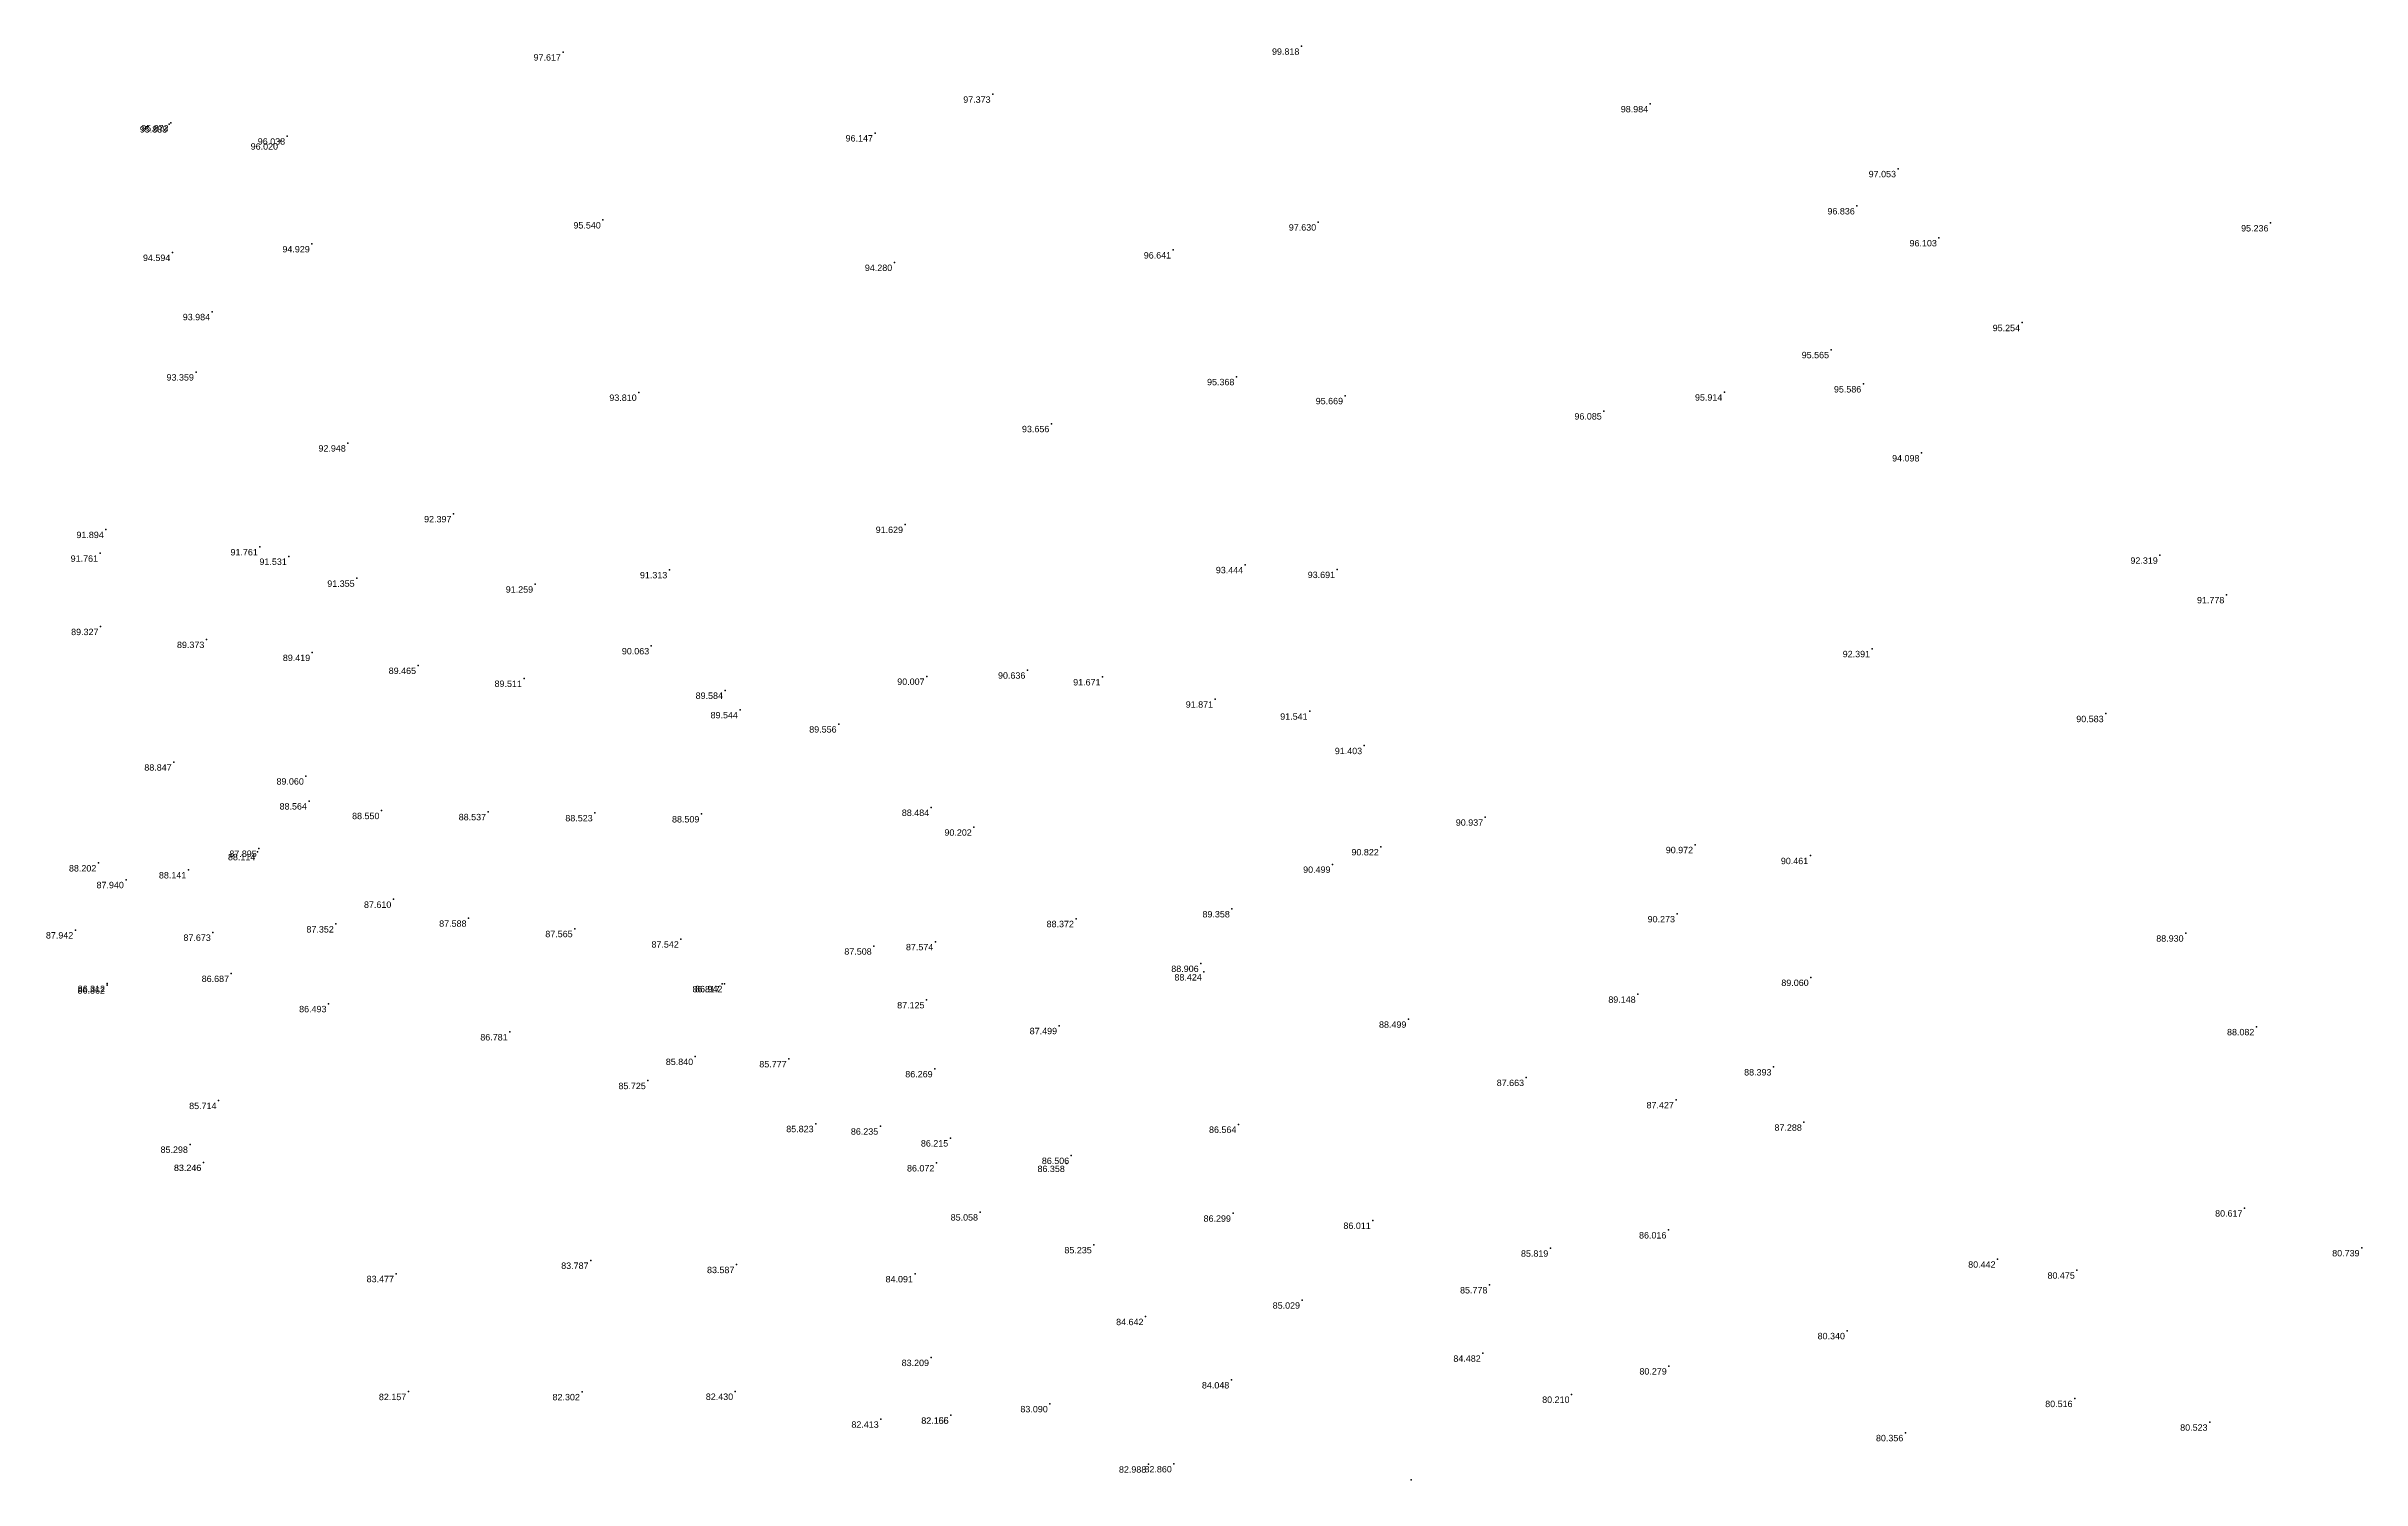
# Model space of a CAD drawing. Header units: millimetres. Extents: x 706139 to 707011, y 753722 to 954403.
# Drawn here: x 706509.2 to 706617.7, y 953809.9 to 953877.1 of the extents above; entities that cross this region are included whole.
import ezdxf
from ezdxf.enums import TextEntityAlignment as Align

# ---------------------------------------------------------------- set-up
doc = ezdxf.new("R2010")
doc.units = ezdxf.units.MM
doc.linetypes.add('SOLID_LINE', pattern=[0])
doc.layers.add('Height', color=7, linetype='Continuous')
doc.styles.get("Standard").update_dxf_attribs({"font": 'arial.ttf'})

msp = doc.modelspace()

# ---------------------------------------------------------------- linework, layer by layer
at = {"color": 0, "linetype": 'SOLID_LINE'}
for p in [(706568.0163, 953877.1473, 99.8182), (706568.0163, 953877.1473, 99.8182), (706533.3968, 953876.877, 97.6166), (706533.3968, 953876.877, 97.6166), (706553.5414, 953874.8965, 97.373), (706553.5414, 953874.8965, 97.373), (706584.3682, 953874.4485, 98.9835), (706514.9372, 953873.5015, 95.8878), (706514.9372, 953873.5015, 95.8878), (706515.0029, 953873.5507, 95.873), (706515.0029, 953873.5507, 95.873), (706520.4663, 953872.9352, 96.0378), (706520.4663, 953872.9352, 96.0378), (706548.0256, 953873.0797, 96.1468), (706548.0256, 953873.0797, 96.1468), (706520.1334, 953872.6989, 96.0204), (706520.1334, 953872.6989, 96.0204), (706595.9892, 953871.4042, 97.0529), (706594.0564, 953869.66, 96.8359), (706535.2662, 953869.0008, 95.5401), (706535.2662, 953869.0008, 95.5401), (706568.805, 953868.9029, 97.6302), (706568.805, 953868.9029, 97.6302), (706613.4505, 953868.862, 95.2358), (706515.0842, 953867.4777, 94.594), (706515.0842, 953867.4777, 94.594), (706521.6214, 953867.879, 94.9294), (706521.6214, 953867.879, 94.9294), (706562.0038, 953867.5931, 96.6405), (706562.0038, 953867.5931, 96.6405), (706597.9049, 953868.1613, 96.1026), (706548.9292, 953867.0091, 94.2797), (706548.9292, 953867.0091, 94.2797), (706516.9495, 953864.6981, 93.9837), (706516.9495, 953864.6981, 93.9837), (706601.8041, 953864.1847, 95.2537), (706516.1891, 953861.8683, 93.3589), (706516.1891, 953861.8683, 93.3589), (706592.8501, 953862.9155, 95.5647), (706536.949, 953860.9146, 93.8095), (706536.949, 953860.9146, 93.8095), (706564.9711, 953861.6486, 95.3682), (706564.9711, 953861.6486, 95.3682), (706587.8458, 953860.928, 95.9138), (706594.3601, 953861.3091, 95.5858), (706570.0653, 953860.7575, 95.6693), (706570.0653, 953860.7575, 95.6693), (706582.1942, 953860.0409, 96.0845), (706556.2934, 953859.4454, 93.656), (706556.2934, 953859.4454, 93.656), (706523.3107, 953858.5385, 92.9476), (706523.3107, 953858.5385, 92.9476), (706597.0875, 953858.0738, 94.0976), (706511.9645, 953854.48, 91.8935), (706511.9645, 953854.48, 91.8935), (706528.2638, 953855.2185, 92.397), (706528.2638, 953855.2185, 92.397), (706549.4359, 953854.7191, 91.6291), (706549.4359, 953854.7191, 91.6291), (706511.6949, 953853.3678, 91.7612), (706511.6949, 953853.3678, 91.7612), (706519.1876, 953853.6666, 91.7614), (706519.1876, 953853.6666, 91.7614), (706520.5458, 953853.2239, 91.5314), (706520.5458, 953853.2239, 91.5314), (706608.2613, 953853.2752, 92.3189), (706523.7258, 953852.194, 91.3547), (706523.7258, 953852.194, 91.3547), (706538.3832, 953852.5921, 91.313), (706538.3832, 953852.5921, 91.313), (706565.3823, 953852.8306, 93.4439), (706565.3823, 953852.8306, 93.4439), (706569.6915, 953852.6042, 93.6914), (706569.6915, 953852.6042, 93.6914), (706532.0933, 953851.9192, 91.2586), (706532.0933, 953851.9192, 91.2586), (706611.382, 953851.4192, 91.7785), (706511.716, 953849.929, 89.327), (706511.716, 953849.929, 89.327), (706516.679, 953849.322, 89.373), (706516.679, 953849.322, 89.373), (706537.5349, 953849.0264, 90.0633), (706537.5349, 953849.0264, 90.0633), (706594.7723, 953848.8912, 92.3907), (706521.642, 953848.714, 89.419), (706521.642, 953848.714, 89.419), (706526.605, 953848.106, 89.465), (706526.605, 953848.106, 89.465), (706555.1711, 953847.8845, 90.6356), (706555.1711, 953847.8845, 90.6356), (706531.568, 953847.499, 89.511), (706531.568, 953847.499, 89.511), (706540.9944, 953846.938, 89.5839), (706540.9944, 953846.938, 89.5839), (706550.4461, 953847.5951, 90.007), (706550.4461, 953847.5951, 90.007), (706558.6949, 953847.567, 91.6714), (706558.6949, 953847.567, 91.6714), (706541.6948, 953846.0265, 89.5436), (706541.6948, 953846.0265, 89.5436), (706563.9721, 953846.5234, 91.8711), (706563.9721, 953846.5234, 91.8711), (706568.4017, 953845.9612, 91.5413), (706568.4017, 953845.9612, 91.5413), (706605.7232, 953845.8461, 90.5827), (706546.3208, 953845.3568, 89.556), (706546.3208, 953845.3568, 89.556), (706515.1481, 953843.5727, 88.8473), (706515.1481, 953843.5727, 88.8473), (706570.9595, 953844.3457, 91.4027), (706570.9595, 953844.3457, 91.4027), (706521.3448, 953842.9175, 89.06), (706521.3448, 953842.9175, 89.06), (706521.488, 953841.7484, 88.5639), (706521.488, 953841.7484, 88.5639), (706524.888, 953841.297, 88.55), (706524.888, 953841.297, 88.55), (706529.887, 953841.245, 88.537), (706529.887, 953841.245, 88.537), (706550.6615, 953841.4476, 88.4844), (706550.6615, 953841.4476, 88.4844), (706534.887, 953841.194, 88.523), (706534.887, 953841.194, 88.523), (706539.887, 953841.142, 88.509), (706539.887, 953841.142, 88.509), (706552.6585, 953840.5203, 90.2023), (706552.6585, 953840.5203, 90.2023), (706576.6331, 953840.9891, 90.9366), (706576.6331, 953840.9891, 90.9366), (706519.0689, 953839.3685, 88.1142), (706519.0689, 953839.3685, 88.1142), (706519.1349, 953839.5261, 87.8953), (706519.1349, 953839.5261, 87.8953), (706571.7404, 953839.5972, 90.8223), (706571.7404, 953839.5972, 90.8223), (706586.4764, 953839.6995, 90.9723), (706586.4764, 953839.6995, 90.9723), (706591.8729, 953839.187, 90.4608), (706591.8729, 953839.187, 90.4608), (706511.6143, 953838.8424, 88.2023), (706511.6143, 953838.8424, 88.2023), (706512.9072, 953838.0579, 87.9402), (706515.8319, 953838.5162, 88.1407), (706515.8319, 953838.5162, 88.1407), (706569.4764, 953838.7778, 90.4987), (706569.4764, 953838.7778, 90.4987), (706525.4452, 953837.1372, 87.6103), (706525.4452, 953837.1372, 87.6103), (706522.7486, 953835.9801, 87.3517), (706522.7486, 953835.9801, 87.3517), (706528.971, 953836.249, 87.588), (706528.971, 953836.249, 87.588), (706557.4479, 953836.2296, 88.3717), (706557.4479, 953836.2296, 88.3717), (706564.7558, 953836.688, 89.3582), (706564.7558, 953836.688, 89.3582), (706585.6275, 953836.4556, 90.2735), (706585.6275, 953836.4556, 90.2735), (706510.5342, 953835.698, 87.9416), (706516.9828, 953835.5889, 87.6726), (706516.9828, 953835.5889, 87.6726), (706533.947, 953835.761, 87.565), (706533.947, 953835.761, 87.565), (706538.924, 953835.273, 87.542), (706538.924, 953835.273, 87.542), (706547.9665, 953834.9396, 87.5077), (706547.9665, 953834.9396, 87.5077), (706550.8542, 953835.1464, 87.5744), (706550.8542, 953835.1464, 87.5744), (706609.4726, 953835.5496, 88.9296), (706517.8374, 953833.6585, 86.687), (706517.8374, 953833.6585, 86.687), (706563.2947, 953834.1283, 88.9065), (706563.2947, 953834.1283, 88.9065), (706563.4433, 953833.7287, 88.4242), (706563.4433, 953833.7287, 88.4242), (706512.0191, 953833.1145, 86.8623), (706512.0191, 953833.1145, 86.8623), (706512.0251, 953833.1907, 86.3121), (706512.0251, 953833.1907, 86.3121), (706540.8491, 953833.1748, 86.8168), (706540.8491, 953833.1748, 86.8168), (706540.9673, 953833.1805, 86.9416), (706540.9673, 953833.1805, 86.9416), (706583.7846, 953832.6843, 89.1476), (706583.7846, 953832.6843, 89.1476), (706591.8948, 953833.4726, 89.06), (706591.8948, 953833.4726, 89.06), (706522.4056, 953832.2397, 86.4925), (706522.4056, 953832.2397, 86.4925), (706550.4433, 953832.4209, 87.1253), (706550.4433, 953832.4209, 87.1253), (706573.0336, 953831.5125, 88.4994), (706573.0336, 953831.5125, 88.4994), (706530.8997, 953830.9167, 86.7813), (706530.8997, 953830.9167, 86.7813), (706556.6567, 953831.21, 87.4992), (706556.6567, 953831.21, 87.4992), (706612.7897, 953831.1599, 88.0821), (706539.5963, 953829.766, 85.8396), (706539.5963, 953829.766, 85.8396), (706543.9797, 953829.6552, 85.777), (706543.9797, 953829.6552, 85.777), (706537.3757, 953828.6333, 85.7246), (706537.3757, 953828.6333, 85.7246), (706550.8236, 953829.186, 86.2692), (706550.8236, 953829.186, 86.2692), (706578.5525, 953828.7787, 87.6632), (706578.5525, 953828.7787, 87.6632), (706590.151, 953829.2745, 88.3933), (706590.151, 953829.2745, 88.3933), (706517.2496, 953827.6981, 85.7141), (706517.2496, 953827.6981, 85.7141), (706585.5756, 953827.734, 87.427), (706585.5756, 953827.734, 87.427), (706545.2432, 953826.6146, 85.8227), (706545.2432, 953826.6146, 85.8227), (706548.2727, 953826.4984, 86.2349), (706548.2727, 953826.4984, 86.2349), (706565.064, 953826.5835, 86.5645), (706565.064, 953826.5835, 86.5645), (706591.5728, 953826.6798, 87.2881), (706591.5728, 953826.6798, 87.2881), (706515.9089, 953825.6446, 85.298), (706551.5542, 953825.942, 86.2151), (706551.5542, 953825.942, 86.2151), (706557.2259, 953825.1225, 86.5061), (706557.2259, 953825.1225, 86.5061), (706516.5344, 953824.7931, 83.2463), (706516.5397, 953824.7953, 83.2461), (706550.9032, 953824.7726, 86.072), (706550.9032, 953824.7721, 86.0724), (706557.0212, 953824.7459, 86.3582), (706557.0212, 953824.7459, 86.3582), (706552.951, 953822.4695, 85.0576), (706552.951, 953822.4695, 85.0576), (706564.8089, 953822.414, 86.2985), (706564.8089, 953822.414, 86.2985), (706571.365, 953822.078, 86.011), (706571.365, 953822.078, 86.011), (706612.232, 953822.656, 80.6167), (706612.232, 953822.656, 80.6167), (706558.2842, 953820.9321, 85.2353), (706558.2842, 953820.9321, 85.2353), (706579.688, 953820.7741, 85.8194), (706579.688, 953820.7741, 85.8194), (706585.224, 953821.6286, 86.0155), (706585.224, 953821.6286, 86.0155), (706617.722, 953820.7893, 80.7388), (706617.722, 953820.7893, 80.7388), (706525.5705, 953819.5787, 83.4766), (706534.6927, 953820.2036, 83.7866), (706541.5285, 953820.0033, 83.5873), (706549.8996, 953819.5708, 84.0913), (706600.6548, 953820.2591, 80.4422), (706600.6548, 953820.2591, 80.4422), (706604.3724, 953819.7425, 80.4754), (706604.3724, 953819.7425, 80.4754), (706576.8324, 953819.0515, 85.7783), (706576.8324, 953819.0515, 85.7783), (706560.708, 953817.564, 84.642), (706560.708, 953817.564, 84.642), (706568.048, 953818.336, 85.029), (706568.048, 953818.336, 85.029), (706593.596, 953816.9034, 80.3403), (706593.596, 953816.9034, 80.3403), (706550.6535, 953815.6447, 83.2093), (706550.6535, 953815.6447, 83.2093), (706576.519, 953815.8453, 84.4822), (706576.519, 953815.8453, 84.4822), (706585.2423, 953815.2467, 80.2794), (706585.2423, 953815.2467, 80.2794), (706564.731, 953814.595, 84.048), (706564.731, 953814.595, 84.048), (706526.1444, 953814.047, 82.1573), (706534.2863, 953814.0397, 82.3022), (706541.4717, 953814.058, 82.4296), (706556.2215, 953813.4769, 83.0904), (706556.2215, 953813.4769, 83.0904), (706580.6833, 953813.9192, 80.2103), (706580.6833, 953813.9192, 80.2103), (706604.2668, 953813.72, 80.5159), (706604.2668, 953813.72, 80.5159), (706548.2971, 953812.7521, 82.4129), (706551.5707, 953812.9387, 82.1665), (706551.5781, 953812.9372, 82.1554), (706596.331, 953812.1192, 80.3558), (706596.331, 953812.1192, 80.3558), (706610.5948, 953812.6126, 80.523), (706610.5948, 953812.6126, 80.523), (706560.8401, 953810.6449, 82.9883), (706560.8401, 953810.6449, 82.9883), (706562.0363, 953810.6571, 82.8601), (706562.0363, 953810.6571, 82.8601), (706573.1652, 953809.9153, 83.0326), (706573.1652, 953809.9153, 83.0326)]:
    msp.add_point(p, dxfattribs=at)

# ---------------------------------------------------------------- texts
at = {"layer": 'Height', "color": 4, "linetype": 'SOLID_LINE'}
for s, p in [('97.617', (706533.2968, 953876.777, 97.6166)), ('97.617', (706533.2968, 953876.777, 97.6166)), ('99.818', (706567.9163, 953877.0473, 99.8182)), ('99.818', (706567.9163, 953877.0473, 99.8182)), ('97.373', (706553.4414, 953874.7965, 97.373)), ('97.373', (706553.4414, 953874.7965, 97.373)), ('98.984', (706584.2682, 953874.3485, 98.9835)), ('95.888', (706514.8372, 953873.4015, 95.8878)), ('95.888', (706514.8372, 953873.4015, 95.8878)), ('95.873', (706514.9029, 953873.4507, 95.873)), ('95.873', (706514.9029, 953873.4507, 95.873)), ('96.038', (706520.3663, 953872.8352, 96.0378)), ('96.038', (706520.3663, 953872.8352, 96.0378)), ('96.147', (706547.9256, 953872.9797, 96.1468)), ('96.147', (706547.9256, 953872.9797, 96.1468)), ('96.020', (706520.0334, 953872.5989, 96.0204)), ('96.020', (706520.0334, 953872.5989, 96.0204)), ('97.053', (706595.8892, 953871.3042, 97.0529)), ('96.836', (706593.9564, 953869.56, 96.8359)), ('95.540', (706535.1662, 953868.9008, 95.5401)), ('95.540', (706535.1662, 953868.9008, 95.5401)), ('97.630', (706568.705, 953868.8029, 97.6302)), ('97.630', (706568.705, 953868.8029, 97.6302)), ('95.236', (706613.3505, 953868.762, 95.2358)), ('94.594', (706514.9842, 953867.3777, 94.594)), ('94.594', (706514.9842, 953867.3777, 94.594)), ('94.929', (706521.5214, 953867.779, 94.9294)), ('94.929', (706521.5214, 953867.779, 94.9294)), ('96.641', (706561.9038, 953867.4931, 96.6405)), ('96.641', (706561.9038, 953867.4931, 96.6405)), ('96.103', (706597.8049, 953868.0613, 96.1026)), ('94.280', (706548.8292, 953866.9091, 94.2797)), ('94.280', (706548.8292, 953866.9091, 94.2797)), ('93.984', (706516.8495, 953864.5981, 93.9837)), ('93.984', (706516.8495, 953864.5981, 93.9837)), ('95.254', (706601.7041, 953864.0847, 95.2537)), ('95.565', (706592.7501, 953862.8155, 95.5647)), ('93.359', (706516.0891, 953861.7683, 93.3589)), ('93.359', (706516.0891, 953861.7683, 93.3589)), ('93.810', (706536.849, 953860.8146, 93.8095)), ('93.810', (706536.849, 953860.8146, 93.8095)), ('95.368', (706564.8711, 953861.5486, 95.3682)), ('95.368', (706564.8711, 953861.5486, 95.3682)), ('95.914', (706587.7458, 953860.828, 95.9138)), ('95.586', (706594.2601, 953861.2091, 95.5858)), ('95.669', (706569.9653, 953860.6575, 95.6693)), ('95.669', (706569.9653, 953860.6575, 95.6693)), ('96.085', (706582.0942, 953859.9409, 96.0845)), ('93.656', (706556.1934, 953859.3454, 93.656)), ('93.656', (706556.1934, 953859.3454, 93.656)), ('92.948', (706523.2107, 953858.4385, 92.9476)), ('92.948', (706523.2107, 953858.4385, 92.9476)), ('94.098', (706596.9875, 953857.9738, 94.0976)), ('91.894', (706511.8645, 953854.38, 91.8935)), ('91.894', (706511.8645, 953854.38, 91.8935)), ('92.397', (706528.1638, 953855.1185, 92.397)), ('92.397', (706528.1638, 953855.1185, 92.397)), ('91.629', (706549.3359, 953854.6191, 91.6291)), ('91.629', (706549.3359, 953854.6191, 91.6291)), ('91.761', (706511.5949, 953853.2678, 91.7612)), ('91.761', (706511.5949, 953853.2678, 91.7612)), ('91.761', (706519.0876, 953853.5666, 91.7614)), ('91.761', (706519.0876, 953853.5666, 91.7614)), ('91.531', (706520.4458, 953853.1239, 91.5314)), ('91.531', (706520.4458, 953853.1239, 91.5314)), ('91.355', (706523.6258, 953852.094, 91.3547)), ('91.355', (706523.6258, 953852.094, 91.3547)), ('91.313', (706538.2832, 953852.4921, 91.313)), ('91.313', (706538.2832, 953852.4921, 91.313)), ('93.444', (706565.2823, 953852.7306, 93.4439)), ('93.444', (706565.2823, 953852.7306, 93.4439)), ('93.691', (706569.5915, 953852.5042, 93.6914)), ('93.691', (706569.5915, 953852.5042, 93.6914)), ('92.319', (706608.1613, 953853.1752, 92.3189)), ('91.259', (706531.9933, 953851.8192, 91.2586)), ('91.259', (706531.9933, 953851.8192, 91.2586)), ('91.778', (706611.282, 953851.3192, 91.7785)), ('89.327', (706511.616, 953849.829, 89.327)), ('89.327', (706511.616, 953849.829, 89.327)), ('89.373', (706516.579, 953849.222, 89.373)), ('89.373', (706516.579, 953849.222, 89.373)), ('90.063', (706537.4349, 953848.9264, 90.0633)), ('90.063', (706537.4349, 953848.9264, 90.0633)), ('89.419', (706521.542, 953848.614, 89.419)), ('89.419', (706521.542, 953848.614, 89.419)), ('89.465', (706526.505, 953848.006, 89.465)), ('89.465', (706526.505, 953848.006, 89.465)), ('90.636', (706555.0711, 953847.7845, 90.6356)), ('90.636', (706555.0711, 953847.7845, 90.6356)), ('92.391', (706594.6723, 953848.7912, 92.3907)), ('89.511', (706531.468, 953847.399, 89.511)), ('89.511', (706531.468, 953847.399, 89.511)), ('89.584', (706540.8944, 953846.838, 89.5839)), ('89.584', (706540.8944, 953846.838, 89.5839)), ('90.007', (706550.3461, 953847.4951, 90.007)), ('90.007', (706550.3461, 953847.4951, 90.007)), ('91.671', (706558.5949, 953847.467, 91.6714)), ('91.671', (706558.5949, 953847.467, 91.6714)), ('89.544', (706541.5948, 953845.9265, 89.5436)), ('89.544', (706541.5948, 953845.9265, 89.5436)), ('91.871', (706563.8721, 953846.4234, 91.8711)), ('91.871', (706563.8721, 953846.4234, 91.8711)), ('91.541', (706568.3017, 953845.8612, 91.5413)), ('91.541', (706568.3017, 953845.8612, 91.5413)), ('90.583', (706605.6232, 953845.7461, 90.5827)), ('89.556', (706546.2208, 953845.2568, 89.556)), ('89.556', (706546.2208, 953845.2568, 89.556)), ('88.847', (706515.0481, 953843.4727, 88.8473)), ('88.847', (706515.0481, 953843.4727, 88.8473)), ('91.403', (706570.8595, 953844.2457, 91.4027)), ('91.403', (706570.8595, 953844.2457, 91.4027)), ('89.060', (706521.2448, 953842.8175, 89.06)), ('89.060', (706521.2448, 953842.8175, 89.06)), ('88.564', (706521.388, 953841.6484, 88.5639)), ('88.564', (706521.388, 953841.6484, 88.5639)), ('88.484', (706550.5615, 953841.3476, 88.4844)), ('88.484', (706550.5615, 953841.3476, 88.4844)), ('88.550', (706524.788, 953841.197, 88.55)), ('88.550', (706524.788, 953841.197, 88.55)), ('88.537', (706529.787, 953841.145, 88.537)), ('88.537', (706529.787, 953841.145, 88.537)), ('88.523', (706534.787, 953841.094, 88.523)), ('88.523', (706534.787, 953841.094, 88.523)), ('88.509', (706539.787, 953841.042, 88.509)), ('88.509', (706539.787, 953841.042, 88.509)), ('90.202', (706552.5585, 953840.4203, 90.2023)), ('90.202', (706552.5585, 953840.4203, 90.2023)), ('90.937', (706576.5331, 953840.8891, 90.9366)), ('90.937', (706576.5331, 953840.8891, 90.9366)), ('88.114', (706518.9689, 953839.2685, 88.1142)), ('88.114', (706518.9689, 953839.2685, 88.1142)), ('87.895', (706519.0349, 953839.4261, 87.8953)), ('87.895', (706519.0349, 953839.4261, 87.8953)), ('90.822', (706571.6404, 953839.4972, 90.8223)), ('90.822', (706571.6404, 953839.4972, 90.8223)), ('90.972', (706586.3764, 953839.5995, 90.9723)), ('90.972', (706586.3764, 953839.5995, 90.9723)), ('90.461', (706591.7729, 953839.087, 90.4608)), ('90.461', (706591.7729, 953839.087, 90.4608)), ('88.202', (706511.5143, 953838.7424, 88.2023)), ('88.202', (706511.5143, 953838.7424, 88.2023)), ('88.141', (706515.7319, 953838.4162, 88.1407)), ('88.141', (706515.7319, 953838.4162, 88.1407)), ('90.499', (706569.3764, 953838.6778, 90.4987)), ('90.499', (706569.3764, 953838.6778, 90.4987)), ('87.940', (706512.8072, 953837.9579, 87.9402)), ('87.610', (706525.3452, 953837.0372, 87.6103)), ('87.610', (706525.3452, 953837.0372, 87.6103)), ('87.352', (706522.6486, 953835.8801, 87.3517)), ('87.352', (706522.6486, 953835.8801, 87.3517)), ('87.588', (706528.871, 953836.149, 87.588)), ('87.588', (706528.871, 953836.149, 87.588)), ('88.372', (706557.3479, 953836.1296, 88.3717)), ('88.372', (706557.3479, 953836.1296, 88.3717)), ('89.358', (706564.6558, 953836.588, 89.3582)), ('89.358', (706564.6558, 953836.588, 89.3582)), ('90.273', (706585.5275, 953836.3556, 90.2735)), ('90.273', (706585.5275, 953836.3556, 90.2735)), ('87.942', (706510.4342, 953835.598, 87.9416)), ('87.673', (706516.8828, 953835.4889, 87.6726)), ('87.673', (706516.8828, 953835.4889, 87.6726)), ('87.565', (706533.847, 953835.661, 87.565)), ('87.565', (706533.847, 953835.661, 87.565)), ('87.542', (706538.824, 953835.173, 87.542)), ('87.542', (706538.824, 953835.173, 87.542)), ('87.508', (706547.8665, 953834.8396, 87.5077)), ('87.508', (706547.8665, 953834.8396, 87.5077)), ('87.574', (706550.7542, 953835.0464, 87.5744)), ('87.574', (706550.7542, 953835.0464, 87.5744)), ('88.930', (706609.3726, 953835.4496, 88.9296)), ('88.906', (706563.1947, 953834.0283, 88.9065)), ('88.906', (706563.1947, 953834.0283, 88.9065)), ('86.862', (706511.9191, 953833.0145, 86.8623)), ('86.862', (706511.9191, 953833.0145, 86.8623)), ('86.312', (706511.9251, 953833.0907, 86.3121)), ('86.312', (706511.9251, 953833.0907, 86.3121)), ('86.687', (706517.7374, 953833.5585, 86.687)), ('86.687', (706517.7374, 953833.5585, 86.687)), ('86.817', (706540.7491, 953833.0748, 86.8168)), ('86.817', (706540.7491, 953833.0748, 86.8168)), ('86.942', (706540.8673, 953833.0805, 86.9416)), ('86.942', (706540.8673, 953833.0805, 86.9416)), ('88.424', (706563.3433, 953833.6287, 88.4242)), ('88.424', (706563.3433, 953833.6287, 88.4242)), ('89.148', (706583.6846, 953832.5843, 89.1476)), ('89.148', (706583.6846, 953832.5843, 89.1476)), ('89.060', (706591.7948, 953833.3726, 89.06)), ('89.060', (706591.7948, 953833.3726, 89.06)), ('86.493', (706522.3056, 953832.1397, 86.4925)), ('86.493', (706522.3056, 953832.1397, 86.4925)), ('87.125', (706550.3433, 953832.3209, 87.1253)), ('87.125', (706550.3433, 953832.3209, 87.1253)), ('86.781', (706530.7997, 953830.8167, 86.7813)), ('86.781', (706530.7997, 953830.8167, 86.7813)), ('87.499', (706556.5567, 953831.11, 87.4992)), ('87.499', (706556.5567, 953831.11, 87.4992)), ('88.499', (706572.9336, 953831.4125, 88.4994)), ('88.499', (706572.9336, 953831.4125, 88.4994)), ('88.082', (706612.6897, 953831.0599, 88.0821)), ('85.840', (706539.4963, 953829.666, 85.8396)), ('85.840', (706539.4963, 953829.666, 85.8396)), ('85.777', (706543.8797, 953829.5552, 85.777)), ('85.777', (706543.8797, 953829.5552, 85.777)), ('85.725', (706537.2757, 953828.5333, 85.7246)), ('85.725', (706537.2757, 953828.5333, 85.7246)), ('86.269', (706550.7236, 953829.086, 86.2692)), ('86.269', (706550.7236, 953829.086, 86.2692)), ('87.663', (706578.4525, 953828.6787, 87.6632)), ('87.663', (706578.4525, 953828.6787, 87.6632)), ('88.393', (706590.051, 953829.1745, 88.3933)), ('88.393', (706590.051, 953829.1745, 88.3933)), ('85.714', (706517.1496, 953827.5981, 85.7141)), ('85.714', (706517.1496, 953827.5981, 85.7141)), ('87.427', (706585.4756, 953827.634, 87.427)), ('87.427', (706585.4756, 953827.634, 87.427)), ('85.823', (706545.1432, 953826.5146, 85.8227)), ('85.823', (706545.1432, 953826.5146, 85.8227)), ('86.235', (706548.1727, 953826.3984, 86.2349)), ('86.235', (706548.1727, 953826.3984, 86.2349)), ('86.564', (706564.964, 953826.4835, 86.5645)), ('86.564', (706564.964, 953826.4835, 86.5645)), ('87.288', (706591.4728, 953826.5798, 87.2881)), ('87.288', (706591.4728, 953826.5798, 87.2881)), ('85.298', (706515.8089, 953825.5446, 85.298)), ('86.215', (706551.4542, 953825.842, 86.2151)), ('86.215', (706551.4542, 953825.842, 86.2151)), ('86.506', (706557.1259, 953825.0225, 86.5061)), ('86.506', (706557.1259, 953825.0225, 86.5061)), ('83.246', (706516.4344, 953824.6931, 83.2463)), ('83.246', (706516.4397, 953824.6953, 83.2461)), ('86.072', (706550.8032, 953824.6726, 86.072)), ('86.072', (706550.8032, 953824.6721, 86.0724)), ('86.358', (706556.9212, 953824.6459, 86.3582)), ('86.358', (706556.9212, 953824.6459, 86.3582)), ('85.058', (706552.851, 953822.3695, 85.0576)), ('85.058', (706552.851, 953822.3695, 85.0576)), ('86.299', (706564.7089, 953822.314, 86.2985)), ('86.299', (706564.7089, 953822.314, 86.2985)), ('86.011', (706571.265, 953821.978, 86.011)), ('86.011', (706571.265, 953821.978, 86.011)), ('80.617', (706612.132, 953822.556, 80.6167)), ('80.617', (706612.132, 953822.556, 80.6167)), ('85.235', (706558.1842, 953820.8321, 85.2353)), ('85.235', (706558.1842, 953820.8321, 85.2353)), ('85.819', (706579.588, 953820.6741, 85.8194)), ('85.819', (706579.588, 953820.6741, 85.8194)), ('86.016', (706585.124, 953821.5286, 86.0155)), ('86.016', (706585.124, 953821.5286, 86.0155)), ('80.739', (706617.622, 953820.6893, 80.7388)), ('80.739', (706617.622, 953820.6893, 80.7388)), ('83.787', (706534.5927, 953820.1036, 83.7866)), ('83.587', (706541.4285, 953819.9033, 83.5873)), ('80.442', (706600.5548, 953820.1591, 80.4422)), ('80.442', (706600.5548, 953820.1591, 80.4422)), ('80.475', (706604.2724, 953819.6425, 80.4754)), ('80.475', (706604.2724, 953819.6425, 80.4754)), ('83.477', (706525.4705, 953819.4787, 83.4766)), ('84.091', (706549.7996, 953819.4708, 84.0913)), ('85.778', (706576.7324, 953818.9515, 85.7783)), ('85.778', (706576.7324, 953818.9515, 85.7783)), ('84.642', (706560.608, 953817.464, 84.642)), ('84.642', (706560.608, 953817.464, 84.642)), ('85.029', (706567.948, 953818.236, 85.029)), ('85.029', (706567.948, 953818.236, 85.029)), ('80.340', (706593.496, 953816.8034, 80.3403)), ('80.340', (706593.496, 953816.8034, 80.3403)), ('83.209', (706550.5535, 953815.5447, 83.2093)), ('83.209', (706550.5535, 953815.5447, 83.2093)), ('84.482', (706576.419, 953815.7453, 84.4822)), ('84.482', (706576.419, 953815.7453, 84.4822)), ('84.048', (706564.631, 953814.495, 84.048)), ('84.048', (706564.631, 953814.495, 84.048)), ('80.279', (706585.1423, 953815.1467, 80.2794)), ('80.279', (706585.1423, 953815.1467, 80.2794)), ('82.157', (706526.0444, 953813.947, 82.1573)), ('82.302', (706534.1863, 953813.9397, 82.3022)), ('82.430', (706541.3717, 953813.958, 82.4296)), ('83.090', (706556.1215, 953813.3769, 83.0904)), ('83.090', (706556.1215, 953813.3769, 83.0904)), ('80.210', (706580.5833, 953813.8192, 80.2103)), ('80.210', (706580.5833, 953813.8192, 80.2103)), ('80.516', (706604.1668, 953813.62, 80.5159)), ('80.516', (706604.1668, 953813.62, 80.5159)), ('82.413', (706548.1971, 953812.6521, 82.4129)), ('82.166', (706551.4707, 953812.8387, 82.1665)), ('82.155', (706551.4781, 953812.8372, 82.1554)), ('80.356', (706596.231, 953812.0192, 80.3558)), ('80.356', (706596.231, 953812.0192, 80.3558)), ('80.523', (706610.4948, 953812.5126, 80.523)), ('80.523', (706610.4948, 953812.5126, 80.523)), ('82.988', (706560.7401, 953810.5449, 82.9883)), ('82.988', (706560.7401, 953810.5449, 82.9883)), ('82.860', (706561.9363, 953810.5571, 82.8601)), ('82.860', (706561.9363, 953810.5571, 82.8601))]:
    msp.add_text(s, height=0.3, dxfattribs=at).set_placement(p, align=Align.TOP_RIGHT)

doc.saveas('drawing.dxf')
